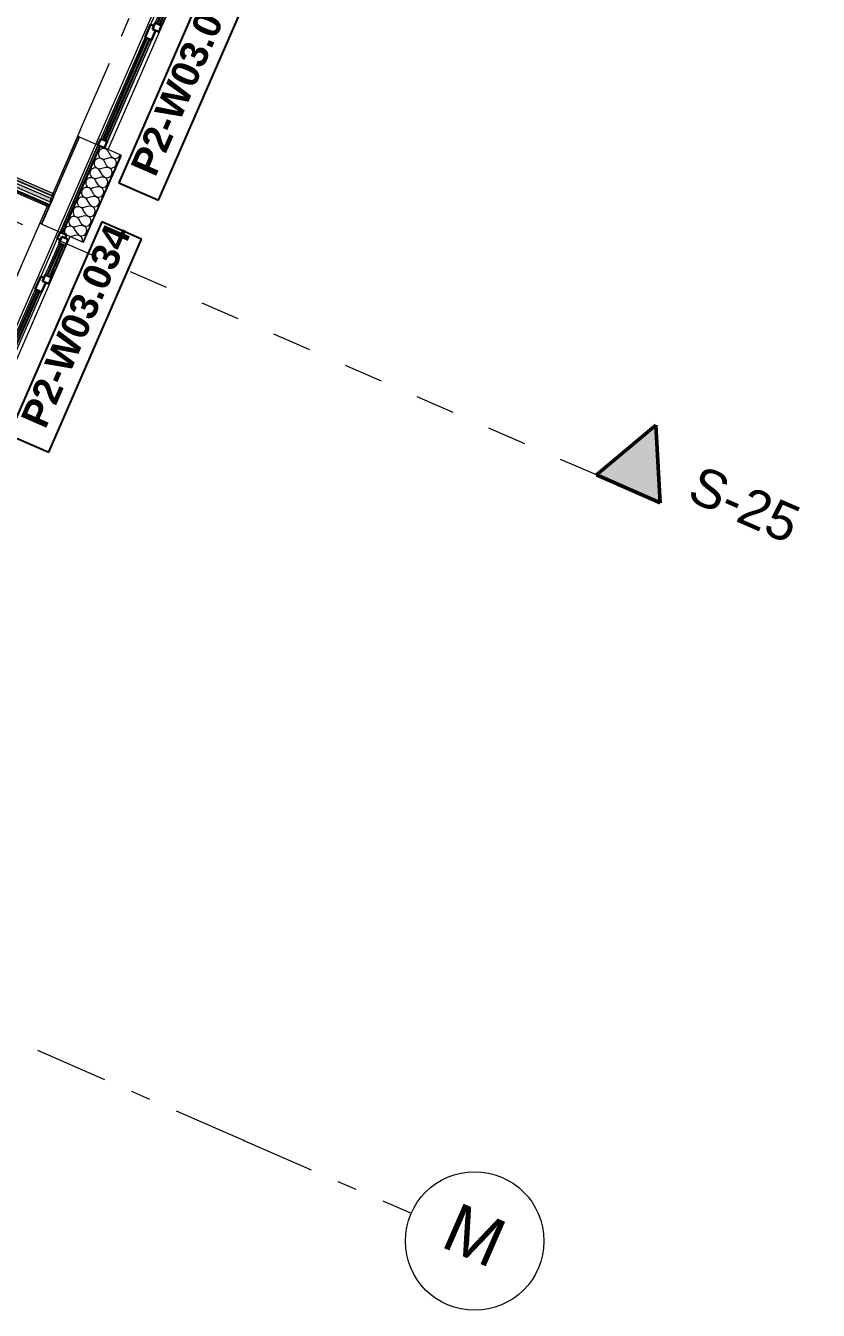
# Model space of a CAD drawing. Header units: millimetres. Extents: x -50172 to 90294, y -80883 to 25069.
# Drawn here: x 14502 to 20222, y -56474 to -47203 of the extents above; entities that cross this region are included whole.
import ezdxf
from ezdxf.enums import TextEntityAlignment as Align

# ---------------------------------------------------------------- set-up
doc = ezdxf.new("R2010")
doc.units = ezdxf.units.MM
doc.header["$MEASUREMENT"] = 0
doc.linetypes.add('Dashed', pattern=[564.444447, 282.222223, -282.222223])
doc.linetypes.add('Double Dashed', pattern=[1093.611073, 529.166651, -211.666656, 141.111112, -211.666656])
for name, color, linetype in [('A-95-MC_Marker_Section_P2.Marker', 7, 'Continuous'), ('New_A-05-M_Gross_Int_Circulation', 7, 'Continuous'), ('New_A-15-MG_Structural_Grid_Phase_2', 7, 'Continuous'), ('New_A-20-M_Floor_Slab', 7, 'Continuous'), ('New_A-25-M_Wall_Ext', 7, 'Continuous'), ('New_A-25-M_Wall_Int', 7, 'Continuous'), ('New_ArchiCAD Door Markers', 7, 'Continuous'), ('New_ArchiCAD Doors', 7, 'Continuous'), ('New_ArchiCAD Window Markers', 7, 'Continuous'), ('New_ArchiCAD Windows', 7, 'Continuous')]:
    doc.layers.add(name, color=color, linetype=linetype)
for name, color, linetype, lineweight in [('A-95-MC_Marker_Section_P2.Marker_Pen_No__1', 7, 'Continuous', 13), ('A-95-MC_Marker_Section_P2.Marker_Pen_No__6', 7, 'Continuous', 35), ('New_A-20-M_Floor_Slab_Pen_No__89', 8, 'Continuous', 20), ('New_A-25-M_Wall_Ext_Pen_No__1', 7, 'Continuous', 13), ('New_A-25-M_Wall_Int_Pen_No__1', 7, 'Continuous', 13), ('New_ArchiCAD Door Markers_Pen_No__1', 7, 'Continuous', 13), ('New_ArchiCAD Door Markers_Pen_No__5', 7, 'Continuous', 25), ('New_ArchiCAD Doors_Pen_No__1', 7, 'Continuous', 13), ('New_ArchiCAD Window Markers_Pen_No__1', 7, 'Continuous', 13), ('New_ArchiCAD Window Markers_Pen_No__5', 7, 'Continuous', 25), ('New_ArchiCAD Windows_Pen_No__1', 7, 'Continuous', 13), ('New_ArchiCAD Windows_Pen_No__3', 7, 'Continuous', 18), ('New_ArchiCAD Zone Stamps_Pen_No__6', 7, 'Continuous', 35)]:
    doc.layers.add(name, color=color, linetype=linetype, lineweight=lineweight)
for name, color, linetype, lineweight, true_color in [('A-95-MC_Marker_Section_P2.Marker_Pen_No__25', 7, 'Continuous', 50, 0x2a2a2a), ('New_A-05-M_Gross_Int_Circulation_Pen_No__74', 7, 'Continuous', 20, 0x606060), ('New_A-15-MG_Structural_Grid_Phase_2_Pen_No__222', 7, 'Continuous', 13, 0x65af33), ('New_A-25-M_Wall_Ext_Pen_No__107', 7, 'Continuous', 15, 0xa6a6a6), ('New_A-25-M_Wall_Int_Pen_No__107', 7, 'Continuous', 15, 0xa6a6a6), ('New_ArchiCAD Doors_Pen_No__43', 7, 'Continuous', 30, 0x444444), ('New_ArchiCAD Doors_Pen_No__63', 7, 'Continuous', 20, 0x606060), ('New_ArchiCAD Windows_Pen_No__43', 7, 'Continuous', 30, 0x444444), ('New_ArchiCAD Windows_Pen_No__63', 7, 'Continuous', 20, 0x606060)]:
    doc.layers.add(name, color=color, linetype=linetype, lineweight=lineweight, true_color=true_color)
doc.styles.add('GENERATED_STYLE_1', font='')
doc.styles.add('GENERATED_STYLE_2', font='')
doc.styles.add('GENERATED_STYLE_3', font='')
doc.styles.add('GENERATED_STYLE_4', font='')
doc.styles.get('GENERATED_STYLE_1').set_extended_font_data('Arial', bold=True)
doc.styles.get('GENERATED_STYLE_2').set_extended_font_data('Swis721 BT', bold=True)
doc.styles.get('GENERATED_STYLE_3').set_extended_font_data('Arial')
doc.styles.get('GENERATED_STYLE_4').set_extended_font_data('Swis721 BT')

# ---------------------------------------------------------------- blocks, each defined once
blk = doc.blocks.new('Corridor 01-Third_INB 3350_3_1', base_point=(-4895.7, -33421.2))
at = {"layer": 'New_A-05-M_Gross_Int_Circulation_Pen_No__74', "linetype": 'Continuous'}
for p, q in [((14660.7, -48497.8), (10991.9, -46898)), ((14052.5, -49892.6), (14660.7, -48497.8))]:
    blk.add_line(p, q, dxfattribs=at)
at = {"layer": 'New_ArchiCAD Zone Stamps_Pen_No__6'}
for tag, height, style, p in [('ROOM_NAME', 250, 'GENERATED_STYLE_1', (-5728.5, -31861.6)), ('zoneNameLine2', 250, 'GENERATED_STYLE_1', (-5916.9, -32293.8)), ('ROOM_NUMBER', 200, 'GENERATED_STYLE_3', (-6105.3, -32714.5)), ('measuredAreaCode', 200, 'GENERATED_STYLE_3', (-6262.4, -33074.6)), ('DUMMY_649', 200, 'GENERATED_STYLE_3', (-5955, -33208.6)), ('DUMMY_650', 200, 'GENERATED_STYLE_3', (-5465.6, -33422)), ('DUMMY_651', 133.3, 'GENERATED_STYLE_3', (-5186.3, -33528.6))]:
    blk.add_attdef(tag, text='', height=height, rotation=336.44041, dxfattribs=dict(at, style=style)).set_placement(p, align=Align.TOP_LEFT)
blk = doc.blocks.new('Slab_3_1', base_point=(-21949.4, -20986.7))
at = {"layer": 'New_A-20-M_Floor_Slab_Pen_No__89', "linetype": 'Continuous', "flags": 128}
blk.add_lwpolyline([(-4347.2, -46496.1), (12486.7, -53836.5), (17939.8, -41330.7), (16985.7, -40914.7), (17767.9, -39120.8), (18360.6, -39379.3), (18576.1, -38885), (18937.5, -39042.6), (20222.1, -36096.6), (17371, -34853.4), (19341.1, -30335.3), (2041.7, -22791.9), (9993.6, -4555.7)], dxfattribs=at)
blk = doc.blocks.new('*X355')
at = {"layer": 'New_A-25-M_Wall_Ext_Pen_No__107', "linetype": 'Continuous'}
for p, q in [((15029.6, -48113.1), (15026.8, -48123.2)), ((15035.1, -48104.1), (15029.6, -48113.1)), ((15042.8, -48097), (15035.1, -48104.1)), ((15052.2, -48092.3), (15042.8, -48097)), ((15062.5, -48090.3), (15052.2, -48092.3)), ((15073, -48091.2), (15062.5, -48090.3)), ((15067.2, -48084.2), (15073.5, -48089.9)), ((15082.8, -48094.9), (15073, -48091.2)), ((15073.5, -48089.9), (15082.9, -48094.6)), ((15091.2, -48101.2), (15082.8, -48094.9)), ((15082.9, -48094.6), (15093.3, -48096.5)), ((15097.6, -48109.5), (15091.2, -48101.2)), ((15093.3, -48096.5), (15095, -48096.4)), ((15116.4, -48142.6), (15097.6, -48109.5)), ((14999.1, -48182.9), (14996.3, -48193)), ((14996.3, -48193), (14996.3, -48203.5)), ((14996.3, -48203.5), (14999.3, -48213.6)), ((15004.6, -48174), (14999.1, -48182.9)), ((15012.4, -48166.8), (15004.6, -48174)), ((15021.7, -48162.1), (15012.4, -48166.8)), ((15032.1, -48160.1), (15021.7, -48162.1)), ((15026.8, -48123.2), (15026.8, -48133.7)), ((15026.8, -48133.7), (15029.7, -48143.8)), ((15029.7, -48143.8), (15035.3, -48152.7)), ((15042.5, -48161), (15032.1, -48160.1)), ((15035.3, -48152.7), (15043.1, -48159.8)), ((15052.4, -48164.7), (15042.5, -48161)), ((15043.1, -48159.8), (15052.5, -48164.4)), ((15060.8, -48171), (15052.4, -48164.7)), ((15052.5, -48164.4), (15062.8, -48166.4)), ((15067.2, -48179.3), (15060.8, -48171)), ((15062.8, -48166.4), (15073.3, -48165.4)), ((15086, -48212.5), (15067.2, -48179.3)), ((15110.3, -48156.6), (15073.3, -48165.4)), ((15131.1, -48157.5), (15110.3, -48156.6)), ((15116.4, -48142.6), (15131.3, -48157.2)), ((15148.4, -48169.3), (15131.1, -48157.5)), ((15131.3, -48157.2), (15151.6, -48161.9)), ((15140.8, -48225), (15154, -48208.9)), ((15156.8, -48188.3), (15148.4, -48169.3)), ((15151.6, -48161.9), (15171.3, -48155.1)), ((15154, -48208.9), (15156.8, -48188.3)), ((15171.3, -48155.1), (15184.5, -48139.1)), ((15184.5, -48139.1), (15185, -48135.6)), ((14960.8, -48301.8), (14951.4, -48306.5)), ((14971.1, -48299.8), (14960.8, -48301.8)), ((14968.7, -48252.8), (14965.8, -48262.9)), ((14965.8, -48262.9), (14965.9, -48273.4)), ((14965.9, -48273.4), (14968.8, -48283.5)), ((14974.2, -48243.8), (14968.7, -48252.8)), ((14968.8, -48283.5), (14974.4, -48292.4)), ((14981.6, -48300.7), (14971.1, -48299.8)), ((14981.9, -48236.7), (14974.2, -48243.8)), ((14974.4, -48292.4), (14982.1, -48299.5)), ((14991.4, -48304.4), (14981.6, -48300.7)), ((14991.3, -48231.9), (14981.9, -48236.7)), ((14982.1, -48299.5), (14991.6, -48304.1)), ((15001.6, -48229.9), (14991.3, -48231.9)), ((14999.3, -48213.6), (15004.8, -48222.6)), ((15012.1, -48230.8), (15001.6, -48229.9)), ((15004.8, -48222.6), (15012.6, -48229.6)), ((15021.9, -48234.6), (15012.1, -48230.8)), ((15049.4, -48296.3), (15012.4, -48305.1)), ((15012.6, -48229.6), (15022, -48234.3)), ((15030.3, -48240.8), (15021.9, -48234.6)), ((15022, -48234.3), (15032.4, -48236.2)), ((15036.7, -48249.2), (15030.3, -48240.8)), ((15032.4, -48236.2), (15042.8, -48235.2)), ((15055.5, -48282.3), (15036.7, -48249.2)), ((15079.9, -48226.4), (15042.8, -48235.2)), ((15070.2, -48297.2), (15049.4, -48296.3)), ((15055.5, -48282.3), (15070.4, -48296.9)), ((15087.4, -48308.9), (15070.2, -48297.2)), ((15070.4, -48296.9), (15090.7, -48301.6)), ((15100.7, -48227.4), (15079.9, -48226.4)), ((15086, -48212.5), (15100.8, -48227.1)), ((15090.7, -48301.6), (15110.4, -48294.8)), ((15117.9, -48239.1), (15100.7, -48227.4)), ((15100.8, -48227.1), (15121.1, -48231.7)), ((15110.4, -48294.8), (15123.6, -48278.7)), ((15126.4, -48258.1), (15117.9, -48239.1)), ((15121.1, -48231.7), (15140.8, -48225)), ((15123.6, -48278.7), (15126.4, -48258.1)), ((14907.8, -48392.4), (14904.9, -48402.6)), ((14913.3, -48383.5), (14907.8, -48392.4)), ((14921, -48376.3), (14913.3, -48383.5)), ((14930.4, -48371.6), (14921, -48376.3)), ((14940.7, -48369.6), (14930.4, -48371.6)), ((14938.2, -48322.6), (14935.4, -48332.7)), ((14935.4, -48332.7), (14935.4, -48343.2)), ((14935.4, -48343.2), (14938.3, -48353.3)), ((14943.7, -48313.6), (14938.2, -48322.6)), ((14938.3, -48353.3), (14943.9, -48362.2)), ((14951.2, -48370.5), (14940.7, -48369.6)), ((14951.4, -48306.5), (14943.7, -48313.6)), ((14943.9, -48362.2), (14951.7, -48369.3)), ((14961, -48374.2), (14951.2, -48370.5)), ((14951.7, -48369.3), (14961.1, -48374)), ((14969.4, -48380.5), (14961, -48374.2)), ((14961.1, -48374), (14971.5, -48375.9)), ((14975.8, -48388.9), (14969.4, -48380.5)), ((14971.5, -48375.9), (14981.9, -48374.9)), ((14994.6, -48422), (14975.8, -48388.9)), ((15019, -48366.1), (14981.9, -48374.9)), ((14999.9, -48310.7), (14991.4, -48304.4)), ((14991.6, -48304.1), (15001.9, -48306)), ((15006.3, -48319), (14999.9, -48310.7)), ((15001.9, -48306), (15012.4, -48305.1)), ((15025.1, -48352.2), (15006.3, -48319)), ((15039.8, -48367), (15019, -48366.1)), ((15025.1, -48352.2), (15039.9, -48366.8)), ((15057, -48378.8), (15039.8, -48367)), ((15039.9, -48366.8), (15060.2, -48371.4)), ((15065.5, -48397.8), (15057, -48378.8)), ((15060.2, -48371.4), (15079.9, -48364.7)), ((15079.9, -48364.7), (15093.1, -48348.6)), ((15095.9, -48327.9), (15087.4, -48308.9)), ((15093.1, -48348.6), (15095.9, -48327.9)), ((14877.3, -48462.3), (14874.5, -48472.4)), ((14874.5, -48472.4), (14874.5, -48482.9)), ((14874.5, -48482.9), (14877.4, -48493)), ((14882.8, -48453.3), (14877.3, -48462.3)), ((14890.5, -48446.2), (14882.8, -48453.3)), ((14899.9, -48441.4), (14890.5, -48446.2)), ((14910.2, -48439.5), (14899.9, -48441.4)), ((14904.9, -48402.6), (14905, -48413.1)), ((14905, -48413.1), (14907.9, -48423.2)), ((14907.9, -48423.2), (14913.5, -48432.1)), ((14920.7, -48440.4), (14910.2, -48439.5)), ((14913.5, -48432.1), (14921.2, -48439.1)), ((14930.5, -48444.1), (14920.7, -48440.4)), ((14921.2, -48439.1), (14930.7, -48443.8)), ((14939, -48450.4), (14930.5, -48444.1)), ((14930.7, -48443.8), (14941, -48445.7)), ((14945.4, -48458.7), (14939, -48450.4)), ((14941, -48445.7), (14951.5, -48444.7)), ((14964.2, -48491.8), (14945.4, -48458.7)), ((14988.5, -48436), (14951.5, -48444.7)), ((15009.3, -48436.9), (14988.5, -48436)), ((14994.6, -48422), (15009.5, -48436.6)), ((15026.5, -48448.6), (15009.3, -48436.9)), ((15009.5, -48436.6), (15029.8, -48441.2)), ((15019, -48504.3), (15032.2, -48488.3)), ((15035, -48467.6), (15026.5, -48448.6)), ((15029.8, -48441.2), (15049.5, -48434.5)), ((15032.2, -48488.3), (15035, -48467.6)), ((15049.5, -48434.5), (15062.7, -48418.4)), ((15062.7, -48418.4), (15065.5, -48397.8)), ((14839, -48581.1), (14829.6, -48585.9)), ((14849.3, -48579.1), (14839, -48581.1)), ((14846.9, -48532.1), (14844, -48542.2)), ((14844, -48542.2), (14844.1, -48552.7)), ((14844.1, -48552.7), (14847, -48562.8)), ((14852.4, -48523.1), (14846.9, -48532.1)), ((14847, -48562.8), (14852.5, -48571.8)), ((14859.8, -48580), (14849.3, -48579.1)), ((14860.1, -48516), (14852.4, -48523.1)), ((14852.5, -48571.8), (14860.3, -48578.8)), ((14869.6, -48583.8), (14859.8, -48580)), ((14869.5, -48511.3), (14860.1, -48516)), ((14860.3, -48578.8), (14869.8, -48583.5)), ((14879.8, -48509.3), (14869.5, -48511.3)), ((14877.4, -48493), (14883, -48501.9)), ((14890.3, -48510.2), (14879.8, -48509.3)), ((14883, -48501.9), (14890.8, -48509)), ((14900.1, -48513.9), (14890.3, -48510.2)), ((14927.6, -48575.6), (14890.6, -48584.4)), ((14890.8, -48509), (14900.2, -48513.6)), ((14908.5, -48520.2), (14900.1, -48513.9)), ((14900.2, -48513.6), (14910.5, -48515.6)), ((14914.9, -48528.5), (14908.5, -48520.2)), ((14910.5, -48515.6), (14921, -48514.6)), ((14933.7, -48561.7), (14914.9, -48528.5)), ((14958.1, -48505.8), (14921, -48514.6)), ((14948.4, -48576.6), (14927.6, -48575.6)), ((14933.7, -48561.7), (14948.5, -48576.3)), ((14965.6, -48588.3), (14948.4, -48576.6)), ((14948.5, -48576.3), (14968.8, -48580.9)), ((14978.9, -48506.7), (14958.1, -48505.8)), ((14964.2, -48491.8), (14979, -48506.4)), ((14968.8, -48580.9), (14988.6, -48574.2)), ((14996.1, -48518.4), (14978.9, -48506.7)), ((14979, -48506.4), (14999.3, -48511.1)), ((14988.6, -48574.2), (15001.8, -48558.1)), ((15004.6, -48537.5), (14996.1, -48518.4)), ((14999.3, -48511.1), (15019, -48504.3)), ((15001.8, -48558.1), (15004.6, -48537.5)), ((14786, -48671.8), (14783.1, -48681.9)), ((14791.4, -48662.8), (14786, -48671.8)), ((14799.2, -48655.7), (14791.4, -48662.8)), ((14808.6, -48651), (14799.2, -48655.7)), ((14818.9, -48649), (14808.6, -48651)), ((14816.4, -48602), (14813.6, -48612.1)), ((14813.6, -48612.1), (14813.6, -48622.6)), ((14813.6, -48622.6), (14816.5, -48632.7)), ((14821.9, -48593), (14816.4, -48602)), ((14816.5, -48632.7), (14822.1, -48641.6)), ((14829.4, -48649.9), (14818.9, -48649)), ((14829.6, -48585.9), (14821.9, -48593)), ((14822.1, -48641.6), (14829.9, -48648.7)), ((14839.2, -48653.6), (14829.4, -48649.9)), ((14829.9, -48648.7), (14839.3, -48653.3)), ((14847.6, -48659.9), (14839.2, -48653.6)), ((14839.3, -48653.3), (14849.6, -48655.2)), ((14854, -48668.2), (14847.6, -48659.9)), ((14849.6, -48655.2), (14860.1, -48654.3)), ((14872.8, -48701.4), (14854, -48668.2)), ((14897.2, -48645.5), (14860.1, -48654.3)), ((14878.1, -48590), (14869.6, -48583.8)), ((14869.8, -48583.5), (14880.1, -48585.4)), ((14884.5, -48598.4), (14878.1, -48590)), ((14880.1, -48585.4), (14890.6, -48584.4)), ((14903.3, -48631.5), (14884.5, -48598.4)), ((14918, -48646.4), (14897.2, -48645.5)), ((14903.3, -48631.5), (14918.1, -48646.1)), ((14935.2, -48658.1), (14918, -48646.4)), ((14918.1, -48646.1), (14938.4, -48650.8)), ((14943.7, -48677.1), (14935.2, -48658.1)), ((14938.4, -48650.8), (14958.1, -48644)), ((14958.1, -48644), (14971.3, -48627.9)), ((14974.1, -48607.3), (14965.6, -48588.3)), ((14971.3, -48627.9), (14974.1, -48607.3)), ((14783.1, -48681.9), (14783.2, -48692.4)), ((14783.2, -48692.4), (14786.1, -48702.5)), ((14786.1, -48702.5), (14790.8, -48710.1)), ((14824.1, -48724.6), (14829.6, -48724.1)), ((14866.7, -48715.3), (14829.6, -48724.1)), ((14887.5, -48716.2), (14866.7, -48715.3)), ((14872.8, -48701.4), (14887.6, -48716)), ((14904.7, -48728), (14887.5, -48716.2)), ((14887.6, -48716), (14907.9, -48720.6)), ((14913.2, -48747), (14904.7, -48728)), ((14907.9, -48720.6), (14927.6, -48713.9)), ((14911.1, -48762.5), (14913.2, -48747)), ((14927.6, -48713.9), (14940.9, -48697.8)), ((14940.9, -48697.8), (14943.7, -48677.1))]:
    blk.add_line(p, q, dxfattribs=at)
blk = doc.blocks.new('*X356')
at = {"layer": 'New_A-25-M_Wall_Ext_Pen_No__107', "linetype": 'Continuous'}
blk.add_hatch(color=256, dxfattribs=at).paths.add_polyline_path([(14682.3, -48448.3), (14672.3, -48471.3), (14683.8, -48476.3), (14693.8, -48453.3)])
blk = doc.blocks.new('Double Window 19_2')
at = {"layer": 'New_ArchiCAD Windows_Pen_No__1', "linetype": 'Continuous'}
for p, q in [((-650, 130.5), (-650, 135)), ((-650, 0), (-650, 130.5)), ((650, 135), (650, 130.5)), ((650, 130.5), (650, 0)), ((-650, -29.5), (-650, 0)), ((650, 0), (650, -29.5)), ((-650, -35.5), (-650, -29.5)), ((-650, -47.5), (-650, -35.5)), ((-650, -50.5), (-650, -47.5)), ((-650, -194.5), (-650, -50.5)), ((650, -29.5), (650, -35.5)), ((650, -35.5), (650, -47.5)), ((650, -47.5), (650, -50.5)), ((650, -50.5), (650, -194.5)), ((-650, -197.5), (-650, -194.5)), ((-650, -210), (-650, -197.5)), ((650, -194.5), (650, -197.5)), ((650, -197.5), (650, -210))]:
    blk.add_line(p, q, dxfattribs=at)
at = {"layer": 'New_ArchiCAD Windows_Pen_No__3', "linetype": 'Continuous'}
for p, q in [((-564.4, 25), (-575, 25)), ((-564.4, 25), (-545.7, 25)), ((-534.1, 25), (-545.7, 25)), ((-534.1, 25), (-515.4, 25)), ((-503.8, 25), (-515.4, 25)), ((-503.8, 25), (-485.1, 25)), ((-473.5, 25), (-485.1, 25)), ((-473.5, 25), (-454.8, 25)), ((-443.2, 25), (-454.8, 25)), ((-443.2, 25), (-424.5, 25)), ((-412.9, 25), (-424.5, 25)), ((-412.9, 25), (-394.2, 25)), ((-382.6, 25), (-394.2, 25)), ((-382.6, 25), (-372.1, 25)), ((-325, 25), (-372.1, 25)), ((-575, -25), (-372.1, -25)), ((-325, -25), (-372.1, -25))]:
    blk.add_line(p, q, dxfattribs=at)
at = {"layer": 'New_ArchiCAD Windows_Pen_No__43', "linetype": 'Continuous'}
for p, q in [((-650, -50), (-650, 0)), ((-650, 0), (-625, 0)), ((-625, -25), (-625, 25)), ((-625, 25), (-575, 25)), ((-575, 25), (-575, -25)), ((-575, 10), (-325, 10)), ((-325, -25), (-325, 25)), ((-325, 25), (-275, 25)), ((-275, 25), (-275, -25)), ((-275, 0), (-200, 0)), ((-200, 0), (-200, -50)), ((600, -50), (600, 0)), ((600, 0), (650, 0)), ((650, 0), (650, -50)), ((-600, -50), (-650, -50)), ((-575, -25), (-625, -25)), ((-600, -25), (-600, -50)), ((-325, -10), (-575, -10)), ((-275, -25), (-325, -25)), ((-300, -50), (-300, -25)), ((-200, -50), (-300, -50)), ((-200, -15), (600, -15)), ((600, -35), (-200, -35)), ((650, -50), (600, -50))]:
    blk.add_line(p, q, dxfattribs=at)
at = {"layer": 'New_ArchiCAD Windows_Pen_No__63', "linetype": 'Continuous'}
for p, q in [((650, 30.2), (-650, 30.2)), ((-650, 1), (-625, 1)), ((-275, 1), (650, 1)), ((-200, 0), (600, 0)), ((-600, -50), (-300, -50)), ((-200, -50), (600, -50))]:
    blk.add_line(p, q, dxfattribs=at)
blk = doc.blocks.new('Window Stamp 18_4')
at = {"layer": 'New_ArchiCAD Window Markers_Pen_No__5', "linetype": 'Continuous'}
for p, q in [((838.5, -405), (-838.5, -405)), ((-838.5, -405), (-838.5, -719.3)), ((838.5, -719.3), (838.5, -405)), ((-838.5, -719.3), (838.5, -719.3)), ((-838.5, -719.3), (838.5, -719.3))]:
    blk.add_line(p, q, dxfattribs=at)
at = {"layer": 'New_ArchiCAD Window Markers_Pen_No__1', "style": 'GENERATED_STYLE_1'}
blk.add_attdef('AC_WIDO_ID', text='', height=200, dxfattribs=at).set_placement((-762.3, -654.1), align=Align.BOTTOM_LEFT)
blk = doc.blocks.new('Double Window 19_4')
at = {"layer": 'New_ArchiCAD Windows_Pen_No__1', "linetype": 'Continuous'}
for p, q in [((-650, 130.5), (-650, 135)), ((-650, 0), (-650, 130.5)), ((650, 135), (650, 130.5)), ((650, 130.5), (650, 0)), ((-650, -29.5), (-650, 0)), ((650, 0), (650, -29.5)), ((-650, -35.5), (-650, -29.5)), ((-650, -47.5), (-650, -35.5)), ((-650, -50.5), (-650, -47.5)), ((-650, -194.5), (-650, -50.5)), ((650, -29.5), (650, -35.5)), ((650, -35.5), (650, -47.5)), ((650, -47.5), (650, -50.5)), ((650, -50.5), (650, -194.5)), ((-650, -197.5), (-650, -194.5)), ((-650, -210), (-650, -197.5)), ((650, -194.5), (650, -197.5)), ((650, -197.5), (650, -210))]:
    blk.add_line(p, q, dxfattribs=at)
at = {"layer": 'New_ArchiCAD Windows_Pen_No__3', "linetype": 'Continuous'}
for p, q in [((-564.4, 25), (-575, 25)), ((-564.4, 25), (-545.7, 25)), ((-534.1, 25), (-545.7, 25)), ((-534.1, 25), (-515.4, 25)), ((-503.8, 25), (-515.4, 25)), ((-503.8, 25), (-485.1, 25)), ((-473.5, 25), (-485.1, 25)), ((-473.5, 25), (-454.8, 25)), ((-443.2, 25), (-454.8, 25)), ((-443.2, 25), (-424.5, 25)), ((-412.9, 25), (-424.5, 25)), ((-412.9, 25), (-394.2, 25)), ((-382.6, 25), (-394.2, 25)), ((-382.6, 25), (-372.1, 25)), ((-325, 25), (-372.1, 25)), ((-575, -25), (-372.1, -25)), ((-325, -25), (-372.1, -25))]:
    blk.add_line(p, q, dxfattribs=at)
at = {"layer": 'New_ArchiCAD Windows_Pen_No__43', "linetype": 'Continuous'}
for p, q in [((-650, -50), (-650, 0)), ((-650, 0), (-625, 0)), ((-625, -25), (-625, 25)), ((-625, 25), (-575, 25)), ((-575, 25), (-575, -25)), ((-575, 10), (-325, 10)), ((-325, -25), (-325, 25)), ((-325, 25), (-275, 25)), ((-275, 25), (-275, -25)), ((-275, 0), (-200, 0)), ((-200, 0), (-200, -50)), ((600, -50), (600, 0)), ((600, 0), (650, 0)), ((650, 0), (650, -50)), ((-600, -50), (-650, -50)), ((-575, -25), (-625, -25)), ((-600, -25), (-600, -50)), ((-325, -10), (-575, -10)), ((-275, -25), (-325, -25)), ((-300, -50), (-300, -25)), ((-200, -50), (-300, -50)), ((-200, -15), (600, -15)), ((600, -35), (-200, -35)), ((650, -50), (600, -50))]:
    blk.add_line(p, q, dxfattribs=at)
at = {"layer": 'New_ArchiCAD Windows_Pen_No__63', "linetype": 'Continuous'}
for p, q in [((650, 30.2), (-650, 30.2)), ((-650, 1), (-625, 1)), ((-275, 1), (650, 1)), ((-200, 0), (600, 0)), ((-600, -50), (-300, -50)), ((-200, -50), (600, -50))]:
    blk.add_line(p, q, dxfattribs=at)
blk = doc.blocks.new('Wall_61_1', base_point=(12413.8, -53650.9))
at = {"layer": 'New_A-25-M_Wall_Ext_Pen_No__107', "linetype": 'Continuous'}
for points in [[(14708.6, -48419.4), (14888.7, -48006.4), (14877.2, -48001.4), (14697.1, -48414.4)], [(14763.7, -48698.3), (15037.2, -48071.1), (15026.2, -48066.3), (14752.7, -48693.5)], [(14697.1, -48414.4), (14691.1, -48428.2), (14702.6, -48433.2), (14708.6, -48419.4)], [(14657.1, -48506.1), (14603.8, -48628.5), (14615.2, -48633.5), (14668.6, -48511.1)], [(14663.1, -48492.3), (14657.1, -48506.1), (14668.6, -48511.1), (14674.6, -48497.3)]]:
    blk.add_hatch(color=256, dxfattribs=at).paths.add_polyline_path(points)
at = {"layer": 'New_A-25-M_Wall_Ext_Pen_No__107', "linetype": 'Continuous', "lineweight": 0, "true_color": 0x535353}
for points in [[(14705.3, -48434.4), (14891.4, -48007.6), (14888.7, -48006.4), (14702.6, -48433.2)], [(14752.7, -48693.5), (15026.2, -48066.3), (15023.4, -48065.1), (14750, -48692.3)], [(14701.4, -48435.9), (14615.2, -48633.5), (14618, -48634.7), (14704.1, -48437.1)], [(14691.1, -48428.2), (14689.9, -48430.9), (14701.4, -48435.9), (14702.6, -48433.2)], [(14702.6, -48433.2), (14701.4, -48435.9), (14704.1, -48437.1), (14705.3, -48434.4)], [(14664.3, -48489.6), (14663.1, -48492.3), (14674.6, -48497.3), (14675.8, -48494.6)]]:
    blk.add_hatch(color=251, dxfattribs=at).paths.add_polyline_path(points)
at = {"layer": 'New_A-25-M_Wall_Ext_Pen_No__107', "linetype": 'Continuous'}
h = blk.add_hatch(dxfattribs=at)
h.set_pattern_fill('Plaster_0001', color=256, style=0, pattern_type=2)
h.set_pattern_definition([(0, (0, 0), (0, 173.2051), [0, -100]), (0, (50, 86.6), (0, 173.2051), [0, -100])])
h.paths.add_polyline_path([(14920, -48766.4), (15193.5, -48139.3), (15189.3, -48137.5), (14915.9, -48764.6)])
at = {"layer": 'New_A-25-M_Wall_Ext_Pen_No__1', "linetype": 'Continuous'}
for p, q in [((14888.7, -48006.4), (14702.6, -48433.2)), ((14705.3, -48434.4), (14891.4, -48007.6)), ((14750, -48692.3), (15023.4, -48065.1)), ((14752.7, -48693.5), (15026.2, -48066.3)), ((14763.7, -48698.3), (15037.2, -48071.1)), ((14769.2, -48700.7), (15042.7, -48073.5)), ((14915.9, -48764.6), (15189.3, -48137.5)), ((14701.4, -48435.9), (14615.2, -48633.5)), ((14618, -48634.7), (14704.1, -48437.1)), ((14672.3, -48471.3), (14683.8, -48476.3)), ((14682.3, -48448.3), (14693.8, -48453.3)), ((14689.9, -48430.9), (14701.4, -48435.9)), ((14702.6, -48433.2), (14691.1, -48428.2)), ((14704.1, -48437.1), (14705.3, -48434.4)), ((14663.1, -48492.3), (14674.6, -48497.3)), ((14664.3, -48489.6), (14675.8, -48494.6))]:
    blk.add_line(p, q, dxfattribs=at)
at = {"layer": 'New_A-25-M_Wall_Ext_Pen_No__1', "linetype": 'Continuous', "flags": 128}
for points in [[(14877.2, -48001.4), (14697.1, -48414.4)], [(14920, -48766.4), (15193.5, -48139.3)], [(14657.1, -48506.1), (14603.8, -48628.5)]]:
    blk.add_lwpolyline(points, dxfattribs=at)
at = {"layer": 'New_A-25-M_Wall_Ext', "color": 250, "lineweight": 50, "true_color": 0x2a2a2a}
for name in ['*X355', '*X356']:
    blk.add_blockref(name, (0, 0), dxfattribs=at)
at = {"layer": 'New_ArchiCAD Window Markers'}
ref = blk.add_blockref('Window Stamp 18_4', (15137, -47405.6), dxfattribs=dict(at, rotation=66.44041158399308))
ref.add_attrib('AC_WIDO_ID', 'P2-W03.033', dxfattribs={"layer": 'New_ArchiCAD Window Markers_Pen_No__1', "color": 7, "height": 200, "rotation": 66.44041, "style": 'GENERATED_STYLE_1'}).set_placement((15491.7, -48326.6), align=Align.BOTTOM_LEFT)
ref = blk.add_blockref('Window Stamp 18_4', (14344, -49224.3), dxfattribs=dict(at, rotation=66.44041158399308))
ref.add_attrib('AC_WIDO_ID', 'P2-W03.034', dxfattribs={"layer": 'New_ArchiCAD Window Markers_Pen_No__1', "color": 7, "height": 200, "rotation": 66.44041, "style": 'GENERATED_STYLE_1'}).set_placement((14698.6, -50145.4), align=Align.BOTTOM_LEFT)
at = {"layer": 'New_ArchiCAD Windows', "color": 251, "linetype": 'Continuous', "lineweight": 20, "true_color": 0x606060, "zscale": 1000, "rotation": 246.4404115839931}
for name, p in [('Double Window 19_2', (15329.5, -47489.5)), ('Double Window 19_4', (14536.4, -49308.3))]:
    blk.add_blockref(name, p, dxfattribs=at)
blk = doc.blocks.new('*X697')
at = {"layer": 'New_A-25-M_Wall_Int_Pen_No__107', "linetype": 'Continuous'}
blk.add_hatch(color=256, dxfattribs=at).paths.add_polyline_path([(11063.8, -46870.5), (11030.9, -46883.4), (11225.2, -46968.2), (11235.2, -46945.2)])
blk = doc.blocks.new('*X698')
at = {"layer": 'New_A-25-M_Wall_Int_Pen_No__107', "linetype": 'Continuous'}
blk.add_hatch(color=256, dxfattribs=at).paths.add_polyline_path([(12609.4, -47571.7), (14672.3, -48471.3), (14682.3, -48448.3), (12619.4, -47548.8)])
blk = doc.blocks.new('Door with Sidelight on Side 2 19_8')
at = {"layer": 'New_ArchiCAD Doors_Pen_No__1', "linetype": 'Continuous'}
for p, q in [((-755, 0), (-755, -15)), ((755, 0), (755, -15)), ((-755, -15), (-755, -18)), ((-755, -18), (-755, -37)), ((-755, -37), (-755, -62)), ((-755, -62), (-755, -82)), ((-755, -82), (-755, -85)), ((-755, -85), (-755, -100)), ((755, -15), (755, -18)), ((755, -18), (755, -37)), ((755, -37), (755, -62)), ((755, -62), (755, -82)), ((755, -82), (755, -85)), ((755, -85), (755, -100))]:
    blk.add_line(p, q, dxfattribs=at)
at = {"layer": 'New_ArchiCAD Doors_Pen_No__43', "linetype": 'Continuous'}
for p, q in [((-748, 0), (-755, 0)), ((-755, 0), (-755, -100)), ((-682, 0), (-748, 0)), ((-748, 0), (-748, -100)), ((-254, 0), (-682, 0)), ((-682, 0), (-682, -100)), ((-682, -100), (-682, 0)), ((-254, -100), (-254, 0)), ((-188, 0), (-254, 0)), ((-254, 0), (-254, -100)), ((-188, -100), (-188, 0)), ((748, 0), (682, 0)), ((682, 0), (682, -100)), ((748, 0), (755, 0)), ((748, -100), (748, 0)), ((755, 0), (755, -100)), ((-748, -100), (-755, -100)), ((-748, -100), (-682, -100)), ((-682, -100), (-254, -100)), ((-254, -100), (-188, -100)), ((682, -100), (748, -100)), ((748, -100), (755, -100))]:
    blk.add_line(p, q, dxfattribs=at)
at = {"layer": 'New_ArchiCAD Doors_Pen_No__63', "linetype": 'Continuous'}
blk.add_line((682, 0), (682, 870), dxfattribs=at)
blk.add_arc((682, 0), 870, 90, 180, dxfattribs=at)
blk = doc.blocks.new('Door Stamp 17_19')
at = {"layer": 'New_ArchiCAD Door Markers_Pen_No__5', "linetype": 'Continuous'}
for p, q in [((770.5, -441.9), (-206.6, -441.9)), ((-206.6, -441.9), (-206.6, -653.7)), ((770.5, -653.7), (770.5, -441.9)), ((-206.6, -653.7), (770.5, -653.7)), ((-206.6, -653.7), (770.5, -653.7))]:
    blk.add_line(p, q, dxfattribs=at)
at = {"layer": 'New_ArchiCAD Door Markers_Pen_No__1', "style": 'GENERATED_STYLE_2'}
blk.add_attdef('AC_WIDO_ID', text='', height=150, dxfattribs=at).set_placement((-147.8, -609.1), align=Align.BOTTOM_LEFT)
blk = doc.blocks.new('Wall_172_1', base_point=(10980.9, -46903.1))
at = {"layer": 'New_A-25-M_Wall_Int_Pen_No__107', "linetype": 'Continuous'}
for points in [[(11000.6, -46895.3), (10980.9, -46903.1), (11210, -47003), (11216, -46989.2)], [(11112.5, -46851.4), (11092.8, -46859.1), (11244, -46925.1), (11250, -46911.3)], [(12628.1, -47528.6), (14691.1, -48428.2), (14697.1, -48414.4), (12634.1, -47514.9)], [(12594.2, -47606.5), (14657.1, -48506.1), (14663.1, -48492.3), (12600.2, -47592.8)]]:
    blk.add_hatch(color=256, dxfattribs=at).paths.add_polyline_path(points)
at = {"layer": 'New_A-25-M_Wall_Int_Pen_No__107', "linetype": 'Continuous', "lineweight": 0, "true_color": 0x535353}
for points in [[(11004.6, -46893.8), (11000.6, -46895.3), (11216, -46989.2), (11217.2, -46986.5)], [(11092.8, -46859.1), (11088.8, -46860.7), (11242.8, -46927.8), (11244, -46925.1)], [(12626.9, -47531.4), (14689.9, -48430.9), (14691.1, -48428.2), (12628.1, -47528.6)], [(12600.2, -47592.8), (14663.1, -48492.3), (14664.3, -48489.6), (12601.4, -47590)]]:
    blk.add_hatch(color=251, dxfattribs=at).paths.add_polyline_path(points)
at = {"layer": 'New_A-25-M_Wall_Int_Pen_No__1', "linetype": 'Continuous'}
for p, q in [((11000.6, -46895.3), (11216, -46989.2)), ((11004.6, -46893.8), (11217.2, -46986.5)), ((11030.9, -46883.4), (11225.2, -46968.2)), ((11063.8, -46870.5), (11235.2, -46945.2)), ((11088.8, -46860.7), (11242.8, -46927.8)), ((11092.8, -46859.1), (11244, -46925.1)), ((11250, -46911.3), (11244, -46925.1)), ((11216, -46989.2), (11210, -47003)), ((11217.2, -46986.5), (11216, -46989.2)), ((11225.2, -46968.2), (11217.2, -46986.5)), ((11235.2, -46945.2), (11225.2, -46968.2)), ((11242.8, -46927.8), (11235.2, -46945.2)), ((11244, -46925.1), (11242.8, -46927.8)), ((12619.4, -47548.8), (12609.4, -47571.7)), ((12626.9, -47531.4), (12619.4, -47548.8)), ((12619.4, -47548.8), (14682.3, -48448.3)), ((12628.1, -47528.6), (12626.9, -47531.4)), ((12626.9, -47531.4), (14689.9, -48430.9)), ((12634.1, -47514.9), (12628.1, -47528.6)), ((12628.1, -47528.6), (14691.1, -48428.2)), ((12600.2, -47592.8), (12594.2, -47606.5)), ((12601.4, -47590), (12600.2, -47592.8)), ((12600.2, -47592.8), (14663.1, -48492.3)), ((12609.4, -47571.7), (12601.4, -47590)), ((12601.4, -47590), (14664.3, -48489.6)), ((12609.4, -47571.7), (14672.3, -48471.3))]:
    blk.add_line(p, q, dxfattribs=at)
at = {"layer": 'New_A-25-M_Wall_Int_Pen_No__1', "linetype": 'Continuous', "flags": 128}
for points in [[(10980.9, -46903.1), (11210, -47003)], [(11250, -46911.3), (11112.5, -46851.4)], [(14697.1, -48414.4), (12634.1, -47514.9)], [(12594.2, -47606.5), (14657.1, -48506.1)]]:
    blk.add_lwpolyline(points, dxfattribs=at)
at = {"layer": 'New_A-25-M_Wall_Int', "color": 250, "lineweight": 50, "true_color": 0x2a2a2a}
for name in ['*X697', '*X698']:
    blk.add_blockref(name, (0, 0), dxfattribs=at)
at = {"layer": 'New_ArchiCAD Door Markers'}
ref = blk.add_blockref('Door Stamp 17_19', (11942.1, -47213.1), dxfattribs=dict(at, rotation=336.4404054855017))
ref.add_attrib('AC_WIDO_ID', 'ID03.039', dxfattribs={"layer": 'New_ArchiCAD Door Markers_Pen_No__1', "color": 7, "height": 150, "rotation": 336.44041, "style": 'GENERATED_STYLE_2'}).set_placement((11545.3, -47709.1), align=Align.BOTTOM_LEFT)
at = {"layer": 'New_ArchiCAD Doors', "color": 251, "linetype": 'Continuous', "lineweight": 20, "true_color": 0x606060, "xscale": -1, "zscale": 1000, "rotation": 336.4404054855017}
blk.add_blockref('Door with Sidelight on Side 2 19_8', (11942.1, -47213.1), dxfattribs=at)
blk = doc.blocks.new('Standard grid marker_34')
at = {"layer": 'New_A-15-MG_Structural_Grid_Phase_2_Pen_No__222', "linetype": 'Double Dashed'}
for q in [(57054.5, 0), (0, 0)]:
    blk.add_line((1316.9, 0), q, dxfattribs=at)
at = {"layer": 'New_A-15-MG_Structural_Grid_Phase_2_Pen_No__222', "linetype": 'Continuous'}
blk.add_circle((-500, 0), 500, dxfattribs=at)
at = {"layer": 'New_A-15-MG_Structural_Grid_Phase_2_Pen_No__222', "linetype": 'Double Dashed'}
blk.add_point((1316.9, 0), dxfattribs=at)
blk.add_point((1316.9, 0), dxfattribs=at)
at = {"layer": 'New_A-15-MG_Structural_Grid_Phase_2_Pen_No__222', "style": 'GENERATED_STYLE_4'}
for tag, p in [('AC_MarkerText_1_0', (-500, 43.4)), ('AC_MarkerText_1_1', (58871.4, 43.4))]:
    blk.add_attdef(tag, text='', height=350, rotation=180, dxfattribs=at).set_placement(p, align=Align.MIDDLE_CENTER)
blk = doc.blocks.new('Standard grid marker_37')
at = {"layer": 'New_A-15-MG_Structural_Grid_Phase_2_Pen_No__222', "linetype": 'Double Dashed'}
for q in [(20268.4, 0), (0, 0)]:
    blk.add_line((7182, 0), q, dxfattribs=at)
blk.add_point((7182, 0), dxfattribs=at)
blk.add_point((7182, 0), dxfattribs=at)
at = {"layer": 'New_A-15-MG_Structural_Grid_Phase_2_Pen_No__222', "style": 'GENERATED_STYLE_4'}
for tag, p in [('AC_MarkerText_1_0', (-500, 36.5)), ('AC_MarkerText_1_1', (27950.4, 36.5))]:
    blk.add_attdef(tag, text='', height=350, rotation=270, dxfattribs=at).set_placement(p, align=Align.MIDDLE_CENTER)
blk = doc.blocks.new('Cutting Plane_5_1', base_point=(18850.6, -50545.4))
at = {"layer": 'A-95-MC_Marker_Section_P2.Marker_Pen_No__25', "linetype": 'Continuous'}
blk.add_hatch(color=256, dxfattribs=at).paths.add_polyline_path([(19079.8, -50645.3), (18621.4, -50445.5), (19050.4, -50087.1)])
at = {"layer": 'A-95-MC_Marker_Section_P2.Marker_Pen_No__1', "linetype": 'Dashed'}
blk.add_line((18621.4, -50445.5), (-6789.2, -39365.2), dxfattribs=at)
at = {"layer": 'A-95-MC_Marker_Section_P2.Marker_Pen_No__25', "linetype": 'Continuous'}
for p, q in [((18621.4, -50445.5), (19050.4, -50087.1)), ((19050.4, -50087.1), (19079.8, -50645.3)), ((19079.8, -50645.3), (18621.4, -50445.5))]:
    blk.add_line(p, q, dxfattribs=at)
at = {"layer": 'A-95-MC_Marker_Section_P2.Marker_Pen_No__6', "insert": (20005.7, -50948.9), "char_height": 275, "attachment_point": 9, "rotation": 336.44041, "style": 'GENERATED_STYLE_4'}
blk.add_mtext('\\A1;{\\fSwis721 BT|b0|i0|c0|p34;S-25}', dxfattribs=at)

msp = doc.modelspace()

# ---------------------------------------------------------------- block references
at = {"layer": 'A-95-MC_Marker_Section_P2.Marker'}
msp.add_blockref('Cutting Plane_5_1', (18850.6, -50545.4), dxfattribs=at)
at = {"layer": 'New_A-05-M_Gross_Int_Circulation', "linetype": 'Continuous'}
msp.add_blockref('Corridor 01-Third_INB 3350_3_1', (-4895.7, -33421.2), dxfattribs=at)
at = {"layer": 'New_A-15-MG_Structural_Grid_Phase_2', "color": 8, "linetype": 'Continuous', "lineweight": 15, "zscale": 1000, "rotation": 66.44041158399293}
msp.add_blockref('Standard grid marker_37', (12025.6, -54541), dxfattribs=at)
at = {"layer": 'New_A-15-MG_Structural_Grid_Phase_2', "color": 8, "linetype": 'Continuous', "lineweight": 15}
ref = msp.add_blockref('Standard grid marker_34', (17283.6, -55774.3), dxfattribs=dict(at, zscale=1000, rotation=156.4404115839929))
ref.add_attrib('AC_MarkerText_1', 'M', dxfattribs={"layer": 'New_A-15-MG_Structural_Grid_Phase_2_Pen_No__222', "color": 85, "true_color": 0x65af33, "height": 350, "rotation": 336.44041, "style": 'GENERATED_STYLE_4'}).set_placement((17741.9, -55930.8), align=Align.MIDDLE_CENTER)
at = {"layer": 'New_A-20-M_Floor_Slab', "color": 8, "linetype": 'Continuous', "lineweight": 20}
msp.add_blockref('Slab_3_1', (-21949.4, -20986.7), dxfattribs=at)
at = {"layer": 'New_A-25-M_Wall_Ext', "color": 250, "lineweight": 50, "true_color": 0x2a2a2a}
msp.add_blockref('Wall_61_1', (12413.8, -53650.9), dxfattribs=at)
at = {"layer": 'New_A-25-M_Wall_Int', "color": 250, "lineweight": 50, "true_color": 0x2a2a2a}
msp.add_blockref('Wall_172_1', (10980.9, -46903.1), dxfattribs=at)

doc.saveas('drawing.dxf')
